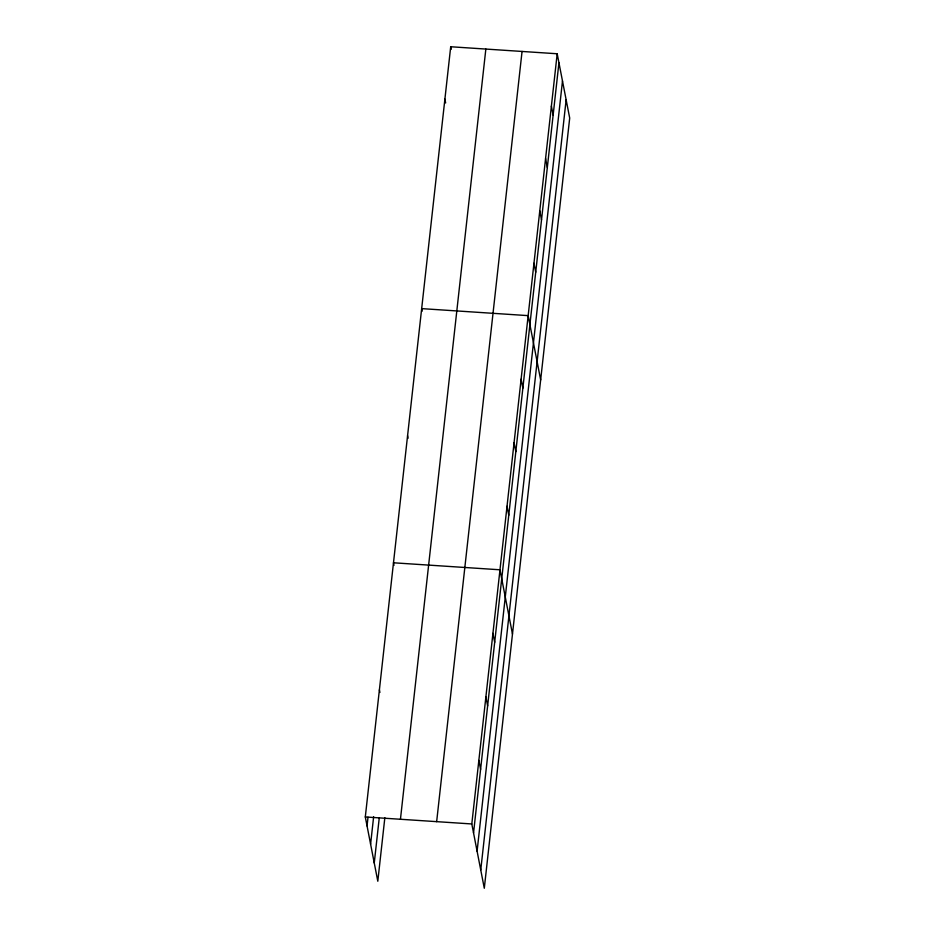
<?xml version="1.0" encoding="UTF-8"?>
<svg xmlns="http://www.w3.org/2000/svg" width="935" height="935" viewBox="0 0 935 935"><rect width="100%" height="100%" fill="white"/><g stroke="black" fill="none" stroke-linecap="round" stroke-linejoin="round"><path stroke-width="1.4" d="M384.846 817.704L377.81 881.237L365.304 816.956L450.705 46.75L557.19 53.762L569.695 118.044L484.295 888.25L471.801 823.957L557.19 53.762M367.058 825.932L368.016 817.26M370.599 844.176L373.638 816.746M374.257 862.993L379.224 818.219M400.449 819.27L485.849 49.064M436.657 821.655L522.057 51.448M473.542 832.933L558.943 62.738M477.095 851.189L562.484 80.983M480.754 869.994L566.142 99.788M365.304 816.956L471.801 823.957M551.393 106.134L553.134 115.11M545.584 158.506L547.326 167.482M539.775 210.878L541.517 219.854M533.967 263.249L535.708 272.225M540.664 379.914L528.158 315.633L421.662 308.62L422.164 311.18M521.122 379.166L522.864 388.142M450.705 46.75L451.196 49.31M514.075 442.711L515.816 451.687M444.896 99.122L445.644 102.967M507.027 506.256L508.769 515.232M512.474 634.082L499.98 569.789L393.483 562.788L393.986 565.348M492.932 633.334L494.685 642.31M485.896 696.879L487.638 705.855M478.849 760.424L480.59 769.4M407.578 435.698L408.081 438.27M379.4 689.866L379.902 692.438"/></g></svg>
